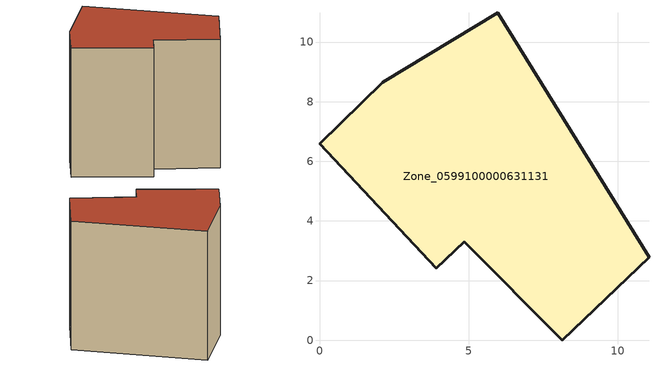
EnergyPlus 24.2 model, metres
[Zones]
Zone_0599100000631131
 floor ground (C_G): 5.97,10.98 11.05,2.79 8.14,0 4.86,3.3 3.92,2.41 0,6.59 2.12,8.65 z0
 wall outside (C_F): 2.12,8.65 0,6.59 3.92,2.41 4.86,3.3 8.14,0 11.05,2.79 5.97,10.98 2.12,8.65 z0:9.76
 roof outside (C_R): 5.97,10.98 2.12,8.65 0,6.59 3.92,2.41 4.86,3.3 8.14,0 11.05,2.79 z9.76
[BUILDING]
Pand.0599100000631131: North Axis=0; Terrain=City; Loads Convergence Tolerance Value=0.04; Temperature Convergence Tolerance Value=0.4; Solar Distribution=FullExterior; Maximum Number of Warmup Days=25; Minimum Number of Warmup Days=1
[Site:Location]
Rotterdam.The.Hague.AP_ZH_NLD Design_Conditions: Latitude=51.96; Longitude=4.45; Time Zone=1; Elevation=-4.5
[SITE:GROUNDTEMPERATURE:BUILDINGSURFACE]
18, 18, 18, 18, 18, 18, 18, 18, 18, 18, 18, 18
[MATERIAL] Thermal Absorptance=0.9; Solar Absorptance=0.7; Visible Absorptance=0.7
Name | Roughness | Thickness | Conductivity | Density | Specific Heat
G.TI.1946 | MediumSmooth | 0.15 | 1 | 540 | 1210
F.TI.1946 | Rough | 0.3 | 0.857143 | 1920 | 840
R.TI.1946 | MediumRough | 0.2 | 0.1 | 1500 | 1000
[CONSTRUCTION]
C_G: G.TI.1946
C_F: F.TI.1946
C_R: R.TI.1946
[ZONE]
Zone_0599100000631131: Type=1; Multiplier=1; Ceiling Height=Autocalculate; Volume=Autocalculate; Floor Area=autocalculate; Part of Total Floor Area=Yes
[ZONEINFILTRATION:DESIGNFLOWRATE]
Infil_Zone_0599100000631131: Zone or ZoneList or Space or SpaceList=Zone_0599100000631131; Schedule=AlwaysOn; Design Flow Rate Calculation Method=Flow/Area; Flow Rate per Floor Area=0.003; Constant Term Coefficient=1; Temperature Term Coefficient=0; Velocity Term Coefficient=0; Velocity Squared Term Coefficient=0
[HVACTEMPLATE:ZONE:IDEALLOADSAIRSYSTEM]
Zone_0599100000631131: Maximum Heating Supply Air Temperature=50; Minimum Cooling Supply Air Temperature=13; Maximum Heating Supply Air Humidity Ratio=0.0156; Minimum Cooling Supply Air Humidity Ratio=0.0077; Heating Limit=NoLimit; Cooling Limit=NoLimit; Dehumidification Control Type=ConstantSensibleHeatRatio; Cooling Sensible Heat Ratio=0.7; Dehumidification Setpoint=60; Humidification Control Type=None; Humidification Setpoint=30; Outdoor Air Method=None; Outdoor Air Flow Rate per Person=0.00944; Outdoor Air Flow Rate per Zone Floor Area=0; Outdoor Air Flow Rate per Zone=0; Demand Controlled Ventilation Type=None; Outdoor Air Economizer Type=NoEconomizer; Heat Recovery Type=None; Sensible Heat Recovery Effectiveness=0.7; Latent Heat Recovery Effectiveness=0.65
[ZONECONTROL:THERMOSTAT]
ThermostatControl_Zone_0599100000631131: Zone or ZoneList=Zone_0599100000631131; Control Type Schedule=DualSetpointControlType; Control 1=Thermostat_Zone_0599100000631131; Temperature Difference Between Cutout And Setpoint=0
[THERMOSTATSETPOINT:DUALSETPOINT]
Thermostat_Zone_0599100000631131: Heating Setpoint Temperature Schedule=HeatingSetpoint_Zone_0599100000631131; Cooling Setpoint Temperature Schedule=CoolingSetpoint_Zone_0599100000631131
[SCHEDULE:COMPACT]
HeatingSetpoint_Zone_0599100000631131: Through: 12/31, For: AllDays, Until: 24:00, 21
CoolingSetpoint_Zone_0599100000631131: Through: 12/31, For: AllDays, Until: 24:00, 24
DualSetpointControlType: Through: 12/31, For: AllDays, Until: 24:00, 4
AlwaysOn: Through: 12/31, For: AllDays, Until: 24:00, 1
